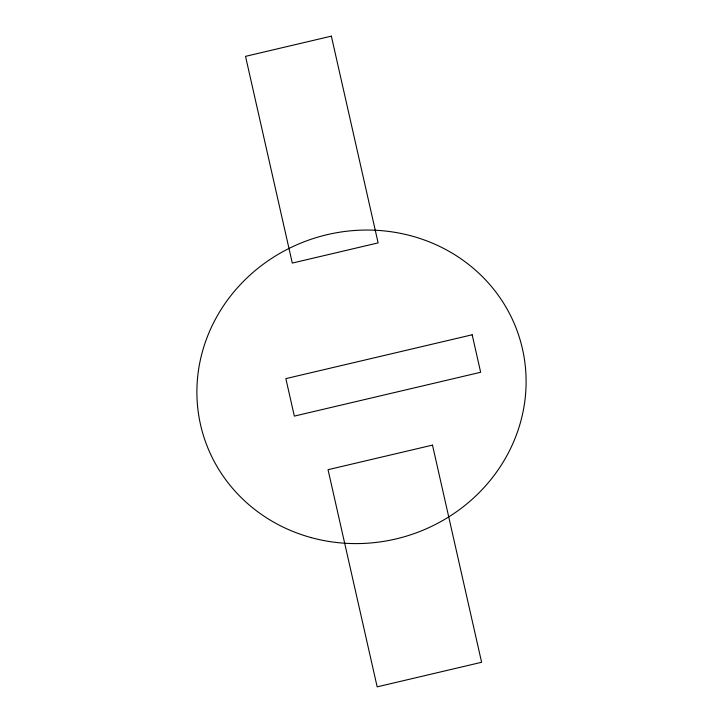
<?xml version="1.0" encoding="UTF-8"?>
<svg xmlns="http://www.w3.org/2000/svg" width="723" height="723" viewBox="0 0 723 723"><rect width="100%" height="100%" fill="white"/><g stroke="black" fill="none" stroke-linecap="round" stroke-linejoin="round"><path stroke-width="1.08" d="M331.36 36.15L245.522 56.349L292.291 263.082L378.12 242.883L331.36 36.15M472.173 334.785L285.856 378.626L294.333 416.105L480.65 372.273L472.173 334.785M432.49 445.115L328.043 469.688L377.162 686.85L481.608 662.277L432.49 445.115M311.432 537.677A165.413 155.924 -17.2 0 0 522.331 348.35A165.413 155.924 -17.2 0 0 250.736 274.433A165.413 155.924 -17.2 0 0 311.432 537.677"/></g></svg>
